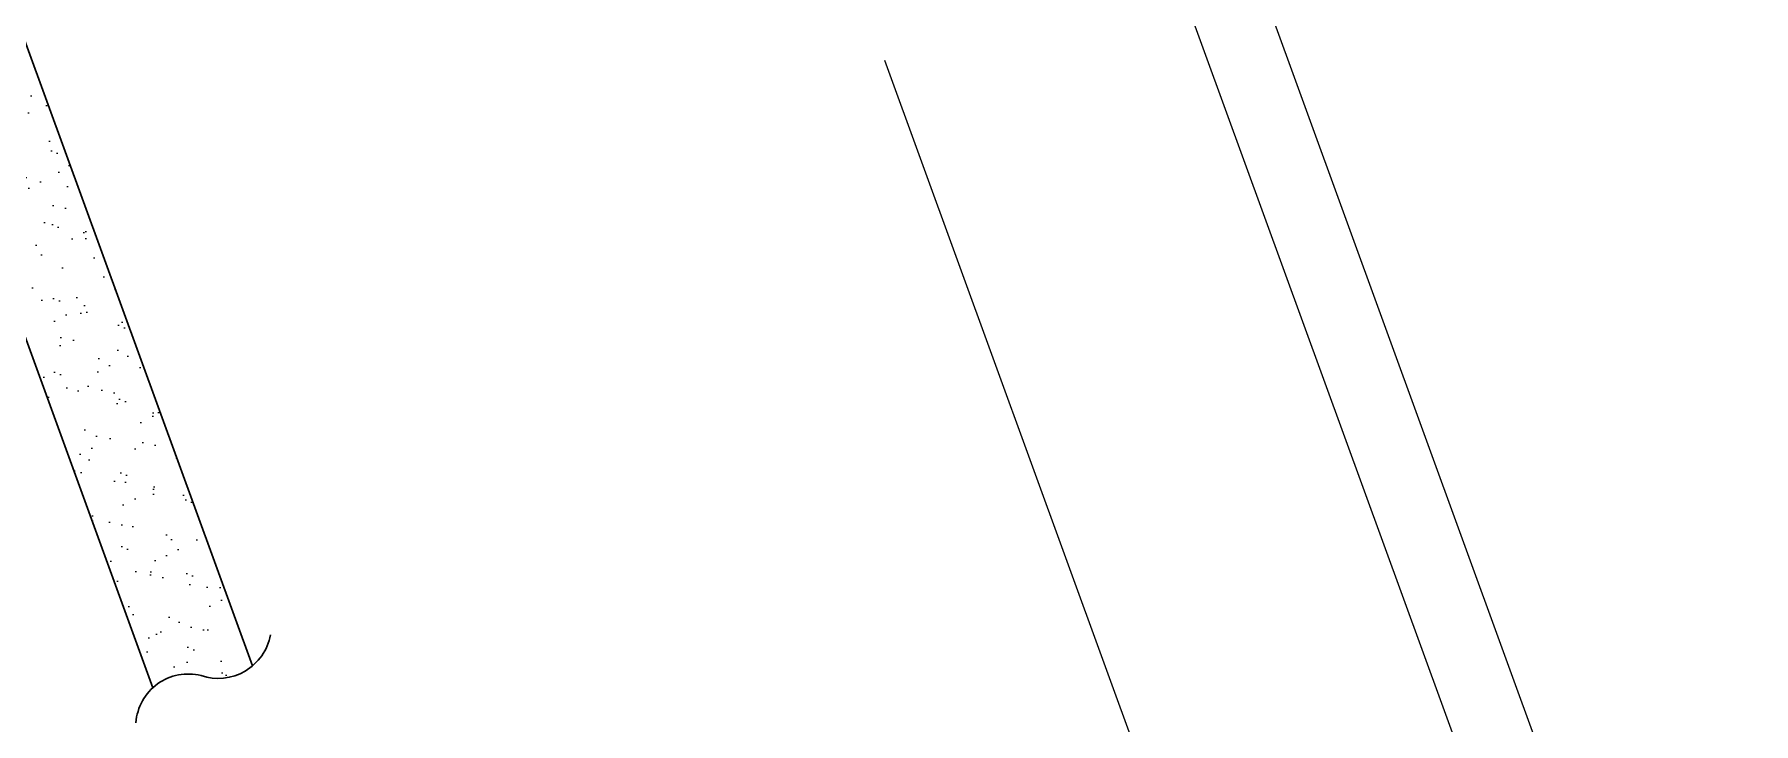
# Model space of a CAD drawing. Header units: inches. Extents: x -154 to 13, y 2 to 55.
# Drawn here: x -144.8 to -136.3, y 23.9 to 27.31 of the extents above; entities that cross this region are included whole.
import ezdxf

# ---------------------------------------------------------------- set-up
doc = ezdxf.new("R2010")
doc.units = ezdxf.units.IN
doc.header["$LTSCALE"] = 2
doc.header["$MEASUREMENT"] = 0
doc.layers.get('0').update_dxf_attribs({"linetype": 'CONTINUOUS'})

msp = doc.modelspace()

# ---------------------------------------------------------------- hatches: boundary and pattern name
h = msp.add_hatch()
h.set_pattern_fill('AR-SAND', color=8, scale=0.125, angle=20, style=0)
h.set_pattern_definition([(57.5, (-153.8575, -34.58673), (-0.08977587, 0.22363463), [0, -0.19, 0, -0.2125, 0, -0.203125]), (27.5, (-153.8575, -34.58673), (0.0872269, 0.4071561), [0, -0.1025, 0, -0.17125, 0, -0.065625]), (347.5, (-154.00198, -34.63932), (0.3655501, 0.1338021), [0, -0.0625, 0, -0.225, 0, -0.29375]), (337.5, (-154.002, -34.6393), (0.3155815, 0.2316126), [0, -0.03125, 0, -0.1475, 0, -0.16875])])
h.paths.add_polyline_path([(-146.4164, 31.6043), (-146.8863, 31.4334), (-144.2113, 24.0784, -0.253381), (-143.9717, 24.1392, 0.261429), (-143.7187, 24.1869)])

# ---------------------------------------------------------------- linework, layer by layer
at = {"color": 7}
for p, q in [((-140.3551, 32.0031), (-136.2985, 20.8577)), ((-139.3549, 28.1614), (-137.2543, 22.3901)), ((-140.5945, 27.1816), (-139.2748, 23.5558))]:
    msp.add_line(p, q, dxfattribs=at)
at = {"color": 7, "lineweight": 30}
for p, q in [((-146.4164, 31.6043), (-143.7187, 24.1869)), ((-146.8863, 31.4334), (-144.2113, 24.0784))]:
    msp.add_line(p, q, dxfattribs=at)
for centre, radius, start, end in [((-143.8877, 24.3885), 0.2631, 251.36752, 349.49739), ((-144.0354, 23.8876), 0.2595, 75.79998, 175.80052)]:
    msp.add_arc(centre, radius, start, end, dxfattribs=at)

doc.saveas('drawing.dxf')
